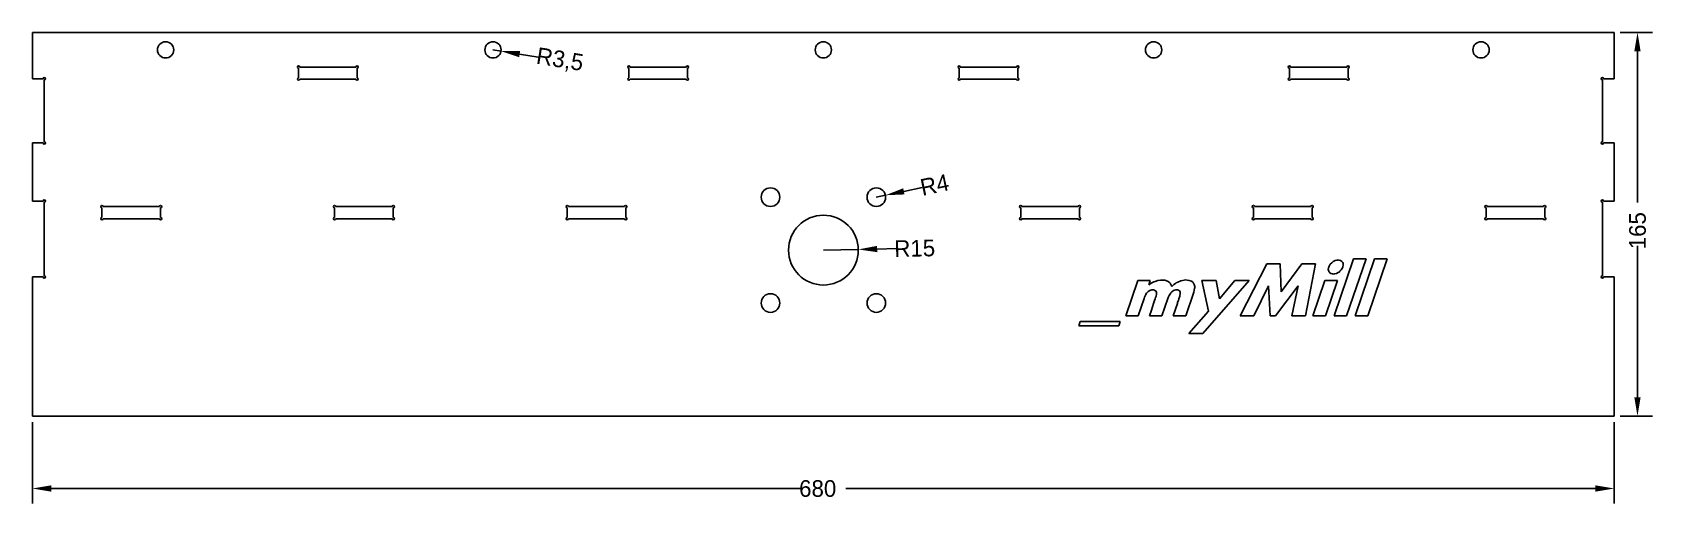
# Model space of a CAD drawing. Extents: x 0 to 696, y -38 to 165.
import ezdxf

# ---------------------------------------------------------------- set-up
doc = ezdxf.new("R2010")
doc.units = 0
doc.layers.get('DEFPOINTS').update_dxf_attribs({"linetype": 'CONTINUOUS'})
doc.layers.add('DIMENSION', color=7, linetype='CONTINUOUS')
doc.layers.add('PE-FRONT', color=18, linetype='CONTINUOUS')
doc.dimstyles.new('RADIALDIM13', dxfattribs={"dimtxt": 7.16, "dimasz": 8.105938, "dimexe": 6.495143, "dimexo": 2.598057, "dimtad": 0, "dimcen": 2.5, "dimazin": 3, "dimtfac": 1, "dimtmove": 0, "dimatfit": 3})
doc.dimstyles.new('RADIALDIM14', dxfattribs={"dimtxt": 7.16, "dimasz": 8.105938, "dimexe": 6.495143, "dimexo": 2.598057, "dimtad": 0, "dimcen": 2.5, "dimazin": 3, "dimtfac": 1, "dimtmove": 0, "dimatfit": 3})
doc.dimstyles.new('RADIALDIM17', dxfattribs={"dimtxt": 7.16, "dimasz": 8.105938, "dimexe": 6.495143, "dimexo": 2.598057, "dimtad": 0, "dimcen": 2.5, "dimazin": 3, "dimtfac": 1, "dimtmove": 0, "dimatfit": 3})
doc.dimstyles.new('ROTATEDDIM15', dxfattribs={"dimtxt": 7.16, "dimasz": 8.105938, "dimexe": 6.495143, "dimexo": 2.598057, "dimtad": 0, "dimcen": 2.5, "dimazin": 3, "dimtfac": 1, "dimtmove": 0, "dimatfit": 3})
doc.dimstyles.new('ROTATEDDIM16', dxfattribs={"dimtxt": 7.16, "dimasz": 8.105938, "dimexe": 6.495143, "dimexo": 2.598057, "dimtad": 0, "dimcen": 2.5, "dimazin": 3, "dimtfac": 1, "dimtmove": 0, "dimatfit": 3})

# ---------------------------------------------------------------- blocks, each defined once
blk = doc.blocks.new('*D1')
at = {"layer": 'DEFPOINTS', "color": 0}
for p in [(340.04, 71.41), (355.04, 71.71)]:
    blk.add_point(p, dxfattribs=at)
at = {"layer": 'DIMENSION', "color": 0}
for p, q in [((340.04, 71.41), (355.04, 71.71)), ((363.14, 71.87), (371.25, 72.04))]:
    blk.add_line(p, q, dxfattribs=at)
blk.add_solid([(363.12, 73.22), (363.17, 70.52), (355.04, 71.71)], dxfattribs=at)
at = {"layer": 'DIMENSION', "color": 0, "linetype": 'CONTINUOUS'}
blk.add_text('R15', height=7.16, rotation=1.16043, dxfattribs=at).set_placement((370.58, 68.44))
blk = doc.blocks.new('*D2')
at = {"layer": 'DEFPOINTS', "color": 0}
for p in [(362.79, 94.16), (366.71, 94.99)]:
    blk.add_point(p, dxfattribs=at)
at = {"layer": 'DIMENSION', "color": 0}
for p, q in [((374.64, 96.67), (382.56, 98.36)), ((362.79, 94.16), (366.71, 94.99))]:
    blk.add_line(p, q, dxfattribs=at)
blk.add_solid([(374.35, 97.99), (374.92, 95.35), (366.71, 94.99)], dxfattribs=at)
at = {"layer": 'DIMENSION', "color": 0, "linetype": 'CONTINUOUS'}
blk.add_text('R4', height=7.16, rotation=11.99194, dxfattribs=at).set_placement((382.59, 94.7))
blk = doc.blocks.new('*D3')
at = {"layer": 'DEFPOINTS', "color": 0}
for p in [(0, 0), (680, 0), (680, -31.07)]:
    blk.add_point(p, dxfattribs=at)
at = {"layer": 'DIMENSION', "color": 0}
for p, q in [((0, -2.6), (0, -37.56)), ((680, -2.6), (680, -37.56)), ((8.11, -31.07), (330.34, -31.07)), ((671.89, -31.07), (349.66, -31.07))]:
    blk.add_line(p, q, dxfattribs=at)
for points in [[(8.11, -29.72), (8.11, -32.42), (0, -31.07)], [(671.89, -32.42), (671.89, -29.72), (680, -31.07)]]:
    blk.add_solid(points, dxfattribs=at)
at = {"layer": 'DIMENSION', "color": 0, "linetype": 'CONTINUOUS'}
blk.add_text('680', height=7.16, dxfattribs=at).set_placement((329.6, -34.65))
blk = doc.blocks.new('*D4')
at = {"layer": 'DEFPOINTS', "color": 0}
for p in [(680, 165), (680, 0), (690, 0)]:
    blk.add_point(p, dxfattribs=at)
at = {"layer": 'DIMENSION', "color": 0}
for p, q in [((682.6, 165), (696.5, 165)), ((690, 156.89), (690, 91.82)), ((690, 8.11), (690, 73.18)), ((682.6, 0), (696.5, 0))]:
    blk.add_line(p, q, dxfattribs=at)
for points in [[(691.35, 156.89), (688.65, 156.89), (690, 165)], [(688.65, 8.11), (691.35, 8.11), (690, 0)]]:
    blk.add_solid(points, dxfattribs=at)
at = {"layer": 'DIMENSION', "color": 0, "linetype": 'CONTINUOUS'}
blk.add_text('165', height=7.16, rotation=90, dxfattribs=at).set_placement((693.58, 71.76))
blk = doc.blocks.new('*D5')
at = {"layer": 'DEFPOINTS', "color": 0}
for p in [(198, 157.5), (201.46, 156.94)]:
    blk.add_point(p, dxfattribs=at)
at = {"layer": 'DIMENSION', "color": 0}
for p, q in [((198, 157.5), (201.46, 156.94)), ((209.46, 155.65), (217.46, 154.36))]:
    blk.add_line(p, q, dxfattribs=at)
blk.add_solid([(209.67, 156.98), (209.24, 154.32), (201.46, 156.94)], dxfattribs=at)
at = {"layer": 'DIMENSION', "color": 0, "linetype": 'CONTINUOUS'}
blk.add_text('R3,5', height=7.16, rotation=350.83373, dxfattribs=at).set_placement((216.27, 151.62))

msp = doc.modelspace()

# ---------------------------------------------------------------- linework, layer by layer
at = {"layer": 'PE-FRONT', "color": 5}
for p, q in [((0, 165), (680, 165)), ((0, 165), (0, 145.1)), ((680, 165), (680, 145.1)), ((114.4, 149.6), (114.4, 145.4)), ((139.1, 150.1), (114.9, 150.1)), ((139.6, 145.4), (139.6, 149.6)), ((256.4, 149.6), (256.4, 145.4)), ((281.1, 150.1), (256.9, 150.1)), ((281.6, 145.4), (281.6, 149.6)), ((398.4, 149.6), (398.4, 145.4)), ((423.1, 150.1), (398.9, 150.1)), ((423.6, 145.4), (423.6, 149.6)), ((540.4, 149.6), (540.4, 145.4)), ((565.1, 150.1), (540.9, 150.1)), ((565.6, 145.4), (565.6, 149.6)), ((0, 145.1), (4.6, 145.1)), ((5.1, 144.6), (5.1, 118)), ((139.1, 144.9), (114.9, 144.9)), ((281.1, 144.9), (256.9, 144.9)), ((423.1, 144.9), (398.9, 144.9)), ((565.1, 144.9), (540.9, 144.9)), ((674.9, 144.6), (674.9, 118)), ((680, 145.1), (675.4, 145.1)), ((0, 117.5), (0, 92.5)), ((4.6, 117.5), (0, 117.5)), ((675.4, 117.5), (680, 117.5)), ((680, 117.5), (680, 92.5)), ((0, 92.5), (4.6, 92.5)), ((5.1, 92), (5.1, 60.4)), ((674.9, 92), (674.9, 60.4)), ((680, 92.5), (675.4, 92.5)), ((29.9, 85.4), (29.9, 89.6)), ((54.6, 90.1), (30.4, 90.1)), ((54.6, 84.9), (30.4, 84.9)), ((55.1, 89.6), (55.1, 85.4)), ((129.9, 85.4), (129.9, 89.6)), ((154.6, 90.1), (130.4, 90.1)), ((154.6, 84.9), (130.4, 84.9)), ((155.1, 89.6), (155.1, 85.4)), ((229.9, 85.4), (229.9, 89.6)), ((254.6, 90.1), (230.4, 90.1)), ((254.6, 84.9), (230.4, 84.9)), ((255.1, 89.6), (255.1, 85.4)), ((424.9, 85.4), (424.9, 89.6)), ((425.4, 90.1), (449.6, 90.1)), ((425.4, 84.9), (449.6, 84.9)), ((450.1, 89.6), (450.1, 85.4)), ((524.9, 85.4), (524.9, 89.6)), ((525.4, 90.1), (549.6, 90.1)), ((525.4, 84.9), (549.6, 84.9)), ((550.1, 89.6), (550.1, 85.4)), ((624.9, 85.4), (624.9, 89.6)), ((625.4, 90.1), (649.6, 90.1)), ((625.4, 84.9), (649.6, 84.9)), ((650.1, 89.6), (650.1, 85.4)), ((530.668, 65.483), (519.261, 43.106)), ((536.438, 65.483), (530.668, 65.483)), ((536.874, 53.54), (536.438, 65.483)), ((545.731, 65.483), (536.874, 53.54)), ((551.535, 65.483), (545.731, 65.483)), ((547.275, 43.106), (551.535, 65.483)), ((567.907, 67.697), (559.554, 43.106)), ((564.955, 43.106), (573.309, 67.697)), ((573.309, 67.697), (567.907, 67.697)), ((576.966, 67.697), (568.612, 43.106)), ((574.013, 43.106), (582.367, 67.697)), ((582.367, 67.697), (576.966, 67.697)), ((0, 59.9), (0, 0)), ((4.6, 59.9), (0, 59.9)), ((475.144, 58.304), (469.978, 43.106)), ((480.546, 58.304), (475.144, 58.304)), ((479.908, 56.425), (480.546, 58.304)), ((508.928, 58.304), (502.688, 58.304)), ((502.688, 58.304), (505.573, 45.186)), ((503.158, 35.49), (523.086, 58.304)), ((510.337, 50.52), (508.928, 58.304)), ((516.946, 58.304), (510.337, 50.52)), ((523.086, 58.304), (516.946, 58.304)), ((525.065, 43.106), (531.339, 55.989)), ((531.339, 55.989), (532.111, 43.106)), ((534.425, 43.106), (544.188, 55.989)), ((544.188, 55.989), (541.471, 43.106)), ((555.628, 58.304), (550.462, 43.106)), ((561.03, 58.304), (555.628, 58.304)), ((555.863, 43.106), (561.03, 58.304)), ((675.4, 59.9), (680, 59.9)), ((680, 59.9), (680, 0)), ((475.379, 43.106), (477.929, 50.587)), ((485.578, 43.106), (488.128, 50.621)), ((495.777, 43.106), (499.132, 52.969)), ((469.978, 43.106), (475.379, 43.106)), ((480.177, 43.106), (485.578, 43.106)), ((490.376, 43.106), (495.777, 43.106)), ((505.573, 45.186), (497.119, 35.49)), ((519.261, 43.106), (525.065, 43.106)), ((532.111, 43.106), (534.425, 43.106)), ((541.471, 43.106), (547.275, 43.106)), ((550.462, 43.106), (555.863, 43.106)), ((559.554, 43.106), (564.955, 43.106)), ((568.612, 43.106), (574.013, 43.106)), ((450.419, 40.757), (449.781, 38.879)), ((449.781, 38.879), (467.025, 38.879)), ((467.663, 40.757), (450.419, 40.757)), ((467.025, 38.879), (467.663, 40.757)), ((497.119, 35.49), (503.158, 35.49)), ((0, 0), (680, 0))]:
    msp.add_line(p, q, dxfattribs=at)
for points in [[(557.423, 62.011, 0), (557.372, 62.109, 0), (557.265, 62.342, 0), (557.085, 63.053, 0), (557.175, 63.786, 0), (557.272, 64.141, 0)], [(557.272, 64.141, 0), (557.452, 64.557, 0), (557.908, 65.341, 0), (558.536, 65.995, 0), (558.883, 66.288, 0)], [(558.883, 66.288, 0), (559.246, 66.527, 0), (560.019, 66.927, 0), (560.866, 67.119, 0), (561.298, 67.161, 0)], [(561.298, 67.161, 0), (561.653, 67.134, 0), (562.349, 66.969, 0), (562.922, 66.552, 0), (563.091, 66.37, 0), (563.16, 66.288, 0)], [(563.311, 64.141, 0), (563.131, 63.725, 0), (562.676, 62.941, 0), (562.047, 62.287, 0), (561.701, 61.994, 0)], [(563.16, 66.288, 0), (563.266, 66.086, 0), (563.438, 65.661, 0), (563.484, 64.914, 0), (563.385, 64.412, 0), (563.311, 64.141, 0)], [(479.908, 56.425, 0), (480.263, 56.671, 0), (480.986, 57.145, 0), (481.738, 57.57, 0), (482.123, 57.767, 0)], [(482.123, 57.767, 0), (482.668, 57.987, 0), (483.791, 58.344, 0), (484.957, 58.505, 0), (485.544, 58.538, 0)], [(485.544, 58.538, 0), (486.005, 58.515, 0), (486.851, 58.427, 0), (488.022, 58.053, 0), (488.647, 57.631, 0), (488.933, 57.398, 0)], [(488.933, 57.398, 0), (489.124, 57.145, 0), (489.457, 56.606, 0), (489.701, 56.02, 0), (489.805, 55.72, 0)], [(489.805, 55.72, 0), (490.105, 56.017, 0), (490.728, 56.587, 0), (491.402, 57.094, 0), (491.751, 57.331, 0)], [(491.751, 57.331, 0), (492.391, 57.675, 0), (493.728, 58.244, 0), (495.154, 58.514, 0), (495.878, 58.572, 0)], [(495.878, 58.572, 0), (496.363, 58.548, 0), (497.325, 58.402, 0), (498.214, 58.019, 0), (498.506, 57.845, 0), (498.629, 57.767, 0)], [(498.629, 57.767, 0), (498.949, 57.438, 0), (499.457, 56.676, 0), (499.648, 55.776, 0), (499.669, 55.318, 0)], [(559.252, 61.122, 0), (558.9, 61.15, 0), (558.214, 61.321, 0), (557.655, 61.746, 0), (557.491, 61.929, 0), (557.423, 62.011, 0)], [(561.701, 61.994, 0), (561.332, 61.753, 0), (560.548, 61.352, 0), (559.69, 61.162, 0), (559.252, 61.122, 0)], [(478.617, 52.315, 0), (478.359, 51.751, 0), (478.127, 51.175, 0), (477.956, 50.676, 0), (477.929, 50.587, 0)], [(479.338, 53.305, 0), (479.195, 53.157, 0), (478.933, 52.843, 0), (478.716, 52.495, 0), (478.617, 52.315, 0)], [(481.653, 54.311, 0), (481.225, 54.266, 0), (480.395, 54.045, 0), (479.668, 53.581, 0), (479.338, 53.305, 0)], [(480.177, 43.106, 0), (481.026, 45.6, 0), (482, 48.475, 0), (482.406, 49.681, 0), (482.651, 50.412, 0), (482.872, 51.078, 0), (483.047, 51.629, 0), (483.251, 52.484, 0), (483.269, 52.953, 0), (483.263, 53.137, 0)], [(483.263, 53.137, 0), (483.185, 53.366, 0), (482.983, 53.766, 0), (482.391, 54.195, 0), (481.922, 54.29, 0), (481.653, 54.311, 0)], [(489.503, 53.171, 0), (489.411, 53.058, 0), (489.204, 52.789, 0), (488.685, 51.969, 0), (488.298, 51.076, 0), (488.128, 50.621, 0)], [(491.952, 54.345, 0), (491.813, 54.332, 0), (491.492, 54.29, 0), (490.604, 54.024, 0), (489.844, 53.486, 0), (489.503, 53.171, 0)], [(490.376, 43.106, 0), (491.225, 45.611, 0), (491.504, 46.434, 0), (492.049, 48.048, 0), (492.199, 48.496, 0), (492.32, 48.856, 0), (492.456, 49.259, 0), (492.625, 49.764, 0), (492.873, 50.505, 0), (493.247, 51.669, 0), (493.301, 51.862, 0), (493.439, 52.56, 0), (493.442, 53.063, 0), (493.429, 53.271, 0)], [(493.429, 53.271, 0), (493.359, 53.481, 0), (493.176, 53.847, 0), (492.632, 54.239, 0), (492.201, 54.326, 0), (491.952, 54.345, 0)], [(499.669, 55.318, 0), (499.618, 54.919, 0), (499.471, 54.128, 0), (499.253, 53.353, 0), (499.132, 52.969, 0)]]:
    msp.add_polyline3d(points, dxfattribs=at)
at = {"layer": 'PE-FRONT', "color": 5, "extrusion": (2.44929e-16, 0, -1)}
for centre in [(-57.25, 157.5), (-198, 157.5)]:
    msp.add_circle(centre, 3.5, dxfattribs=at)
at = {"layer": 'PE-FRONT', "color": 5, "extrusion": (0, 0, -1)}
msp.add_circle((-340, 157.5), 3.5, dxfattribs=at)
at = {"layer": 'PE-FRONT', "color": 5}
for centre in [(482, 157.5), (622.75, 157.5)]:
    msp.add_circle(centre, 3.5, dxfattribs=at)
at = {"layer": 'PE-FRONT', "color": 150}
for centre in [(317.293, 94.156), (362.793, 94.156), (317.293, 48.656), (362.793, 48.656)]:
    msp.add_circle(centre, 4, dxfattribs=at)
at = {"layer": 'PE-FRONT', "color": 8, "extrusion": (0, 0, -1)}
msp.add_circle((-340.043, 71.406), 15, dxfattribs=at)
at = {"layer": 'PE-FRONT', "color": 5}
for centre, start, end in [((114.4, 150.1), 0, 270), ((139.6, 150.1), 270, 180), ((256.4, 150.1), 0, 270), ((281.6, 150.1), 270, 180), ((398.4, 150.1), 360, 270), ((423.6, 150.1), 270, 180), ((540.4, 150.1), 0, 270), ((565.6, 150.1), 270, 180), ((5.1, 145.1), 270, 180), ((114.4, 144.9), 90, 0), ((139.6, 144.9), 180, 90), ((256.4, 144.9), 90, 0), ((281.6, 144.9), 180, 90), ((398.4, 144.9), 90, 0), ((423.6, 144.9), 180, 90), ((540.4, 144.9), 90, 0), ((565.6, 144.9), 180, 90), ((674.9, 145.1), 0, 270), ((5.1, 117.5), 180, 90), ((674.9, 117.5), 90, 0), ((5.1, 92.5), 270, 180), ((29.9, 90.1), 360, 270), ((55.1, 90.1), 270, 180), ((129.9, 90.1), 360, 270), ((155.1, 90.1), 270, 180), ((229.9, 90.1), 0, 270), ((255.1, 90.1), 270, 180), ((424.9, 90.1), 360, 270), ((450.1, 90.1), 270, 180), ((524.9, 90.1), 360, 270), ((550.1, 90.1), 270, 180), ((624.9, 90.1), 360, 270), ((650.1, 90.1), 270, 180), ((674.9, 92.5), 360, 270), ((29.9, 84.9), 90, 360), ((55.1, 84.9), 180, 90), ((129.9, 84.9), 90, 360), ((155.1, 84.9), 180, 90), ((229.9, 84.9), 90, 0), ((255.1, 84.9), 180, 90), ((424.9, 84.9), 90, 0), ((450.1, 84.9), 180, 90), ((524.9, 84.9), 90, 0), ((550.1, 84.9), 180, 90), ((624.9, 84.9), 90, 0), ((650.1, 84.9), 180, 90), ((5.1, 59.9), 180, 90), ((674.9, 59.9), 90, 0)]:
    msp.add_arc(centre, 0.5, start, end, dxfattribs=at)

# ---------------------------------------------------------------- dimensions: what is measured, and where the dimension line sits
at = {"layer": 'DIMENSION', "color": 150}
dim = msp.add_linear_dim(base=(690, 0), p1=(680, 165), p2=(680, 0), angle=90, dimstyle='ROTATEDDIM16', dxfattribs=at)
dim.commit()
dim.dimension.update_dxf_attribs({"geometry": '*D4', "text_midpoint": (690, 82.5)})
for center, mpoint, dimstyle, picture, middle in [((198, 157.5), (201.455, 156.942), 'RADIALDIM17', '*D5', (228.848, 152.522)), ((362.793, 94.156), (366.706, 94.987), 'RADIALDIM14', '*D2', (389.012, 99.725)), ((340.043, 71.406), (355.04, 71.71), 'RADIALDIM13', '*D1', (381.077, 72.238))]:
    dim = msp.add_radius_dim(center=center, mpoint=mpoint, dimstyle=dimstyle, dxfattribs=at)
    dim.commit()
    dim.dimension.update_dxf_attribs({"geometry": picture, "text_midpoint": middle})
dim = msp.add_linear_dim(base=(680, -31.066), p1=(0, 0), p2=(680, 0), dimstyle='ROTATEDDIM15', dxfattribs=at)
dim.commit()
dim.dimension.update_dxf_attribs({"geometry": '*D3', "text_midpoint": (340, -31.066)})

doc.saveas('drawing.dxf')
